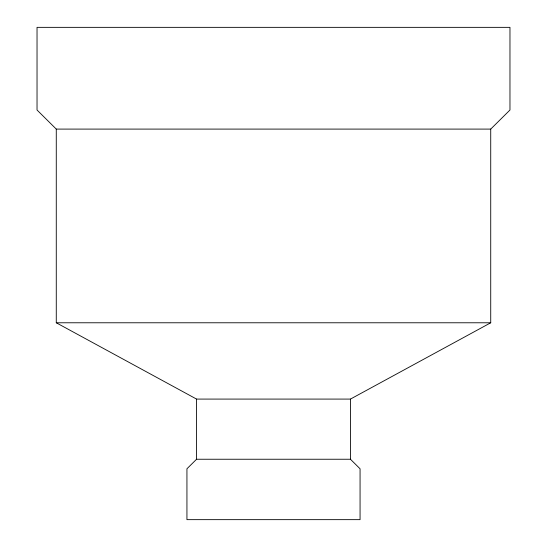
<?xml version="1.0" encoding="UTF-8"?>
<svg xmlns="http://www.w3.org/2000/svg" width="547" height="547" viewBox="0 0 547 547"><rect width="100%" height="100%" fill="white"/><g stroke="black" fill="none" stroke-linecap="round" stroke-linejoin="round"><path stroke-width="0.82" d="M490.727 129.092L509.968 110.015L509.968 27.35L37.032 27.35L37.032 110.015L56.273 129.092L490.727 129.092L490.727 322.778L350.442 399.084L196.558 399.084L56.273 322.778L56.273 129.092M196.558 459.241L186.937 468.779L186.937 519.65L360.063 519.65L360.063 468.779L350.442 459.241L196.558 459.241L196.558 399.084M56.273 322.778L490.727 322.778M350.442 399.084L350.442 459.241"/></g></svg>
